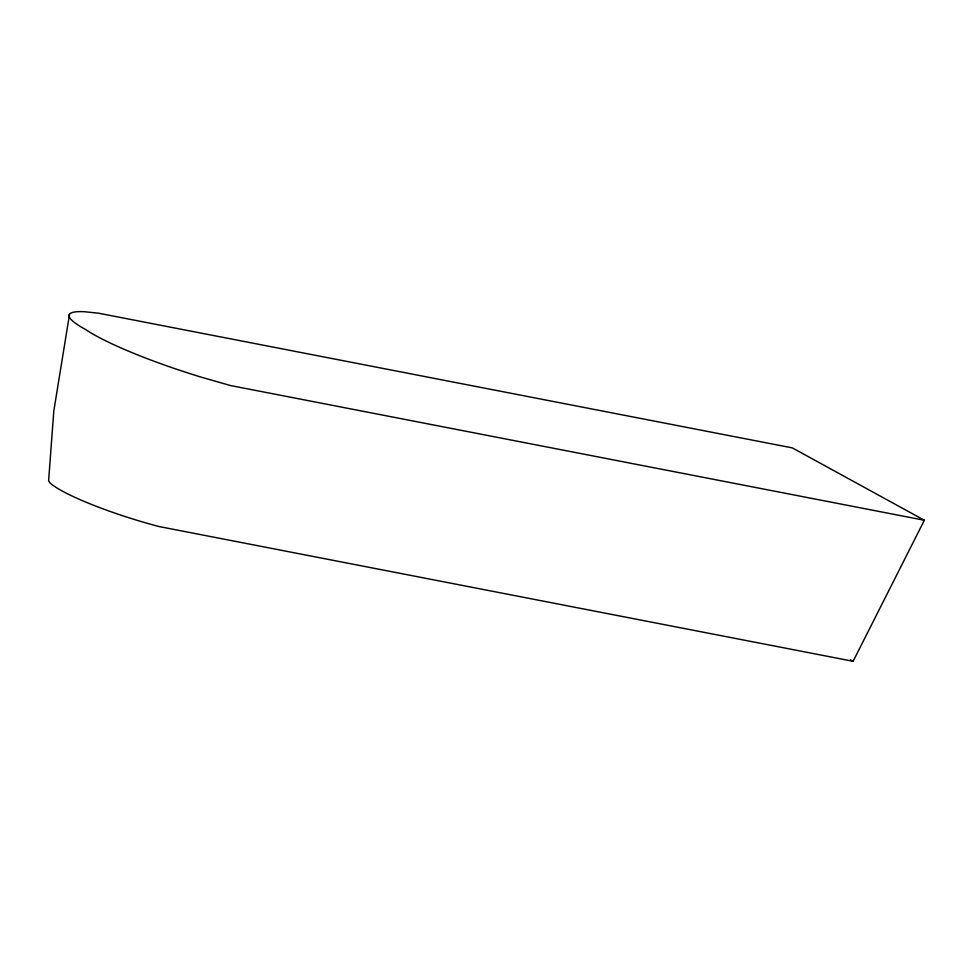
<?xml version="1.0" encoding="UTF-8"?>
<svg xmlns="http://www.w3.org/2000/svg" width="973" height="973" viewBox="0 0 973 973"><rect width="100%" height="100%" fill="white"/><g stroke="black" fill="none" stroke-linecap="round" stroke-linejoin="round"><path stroke-width="1.46" d="M69.557 314.109L53.795 411.093L48.65 480.261A65.276 9.766 17.3 0 0 55.133 486.804A94.296 14.096 17.3 0 0 159.207 526.575L853.126 661.287L924.35 520.251L792.314 447.884L98.395 313.184L84.31 311.713A102.104 15.191 17.4 0 0 85.563 329.494A132.62 19.728 17.4 0 0 201.533 377.256L230.431 385.539L924.35 520.251M850.499 659.84L853.126 661.287"/></g></svg>
